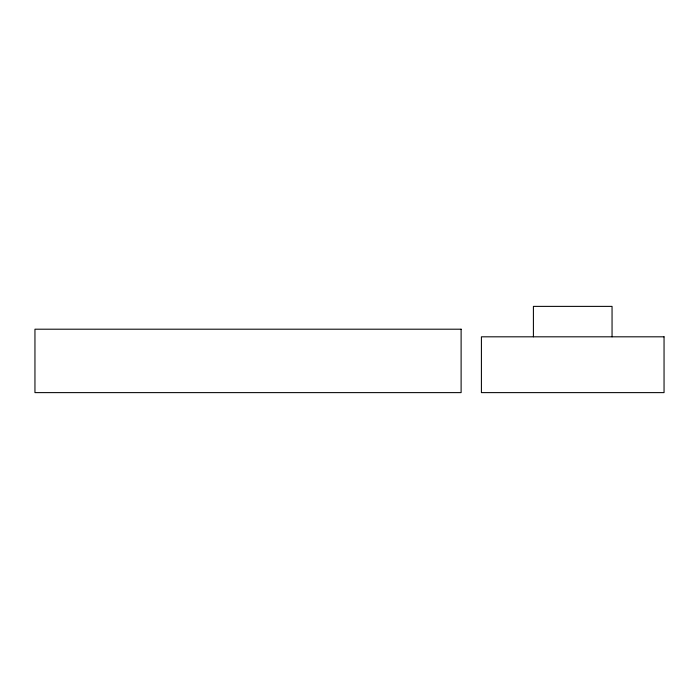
<?xml version="1.0" encoding="UTF-8"?>
<svg xmlns="http://www.w3.org/2000/svg" width="699" height="699" viewBox="0 0 699 699"><rect width="100%" height="100%" fill="white"/><g stroke="black" fill="none" stroke-linecap="round" stroke-linejoin="round"><path stroke-width="1.05" d="M612.053 336.813L612.053 306.38L533.407 306.38L533.407 336.813M461.113 329.203L34.95 329.203L34.95 392.62L461.113 392.62L461.113 329.203M664.05 336.813L481.41 336.813L481.41 392.62L664.05 392.62L664.05 336.813"/></g></svg>
